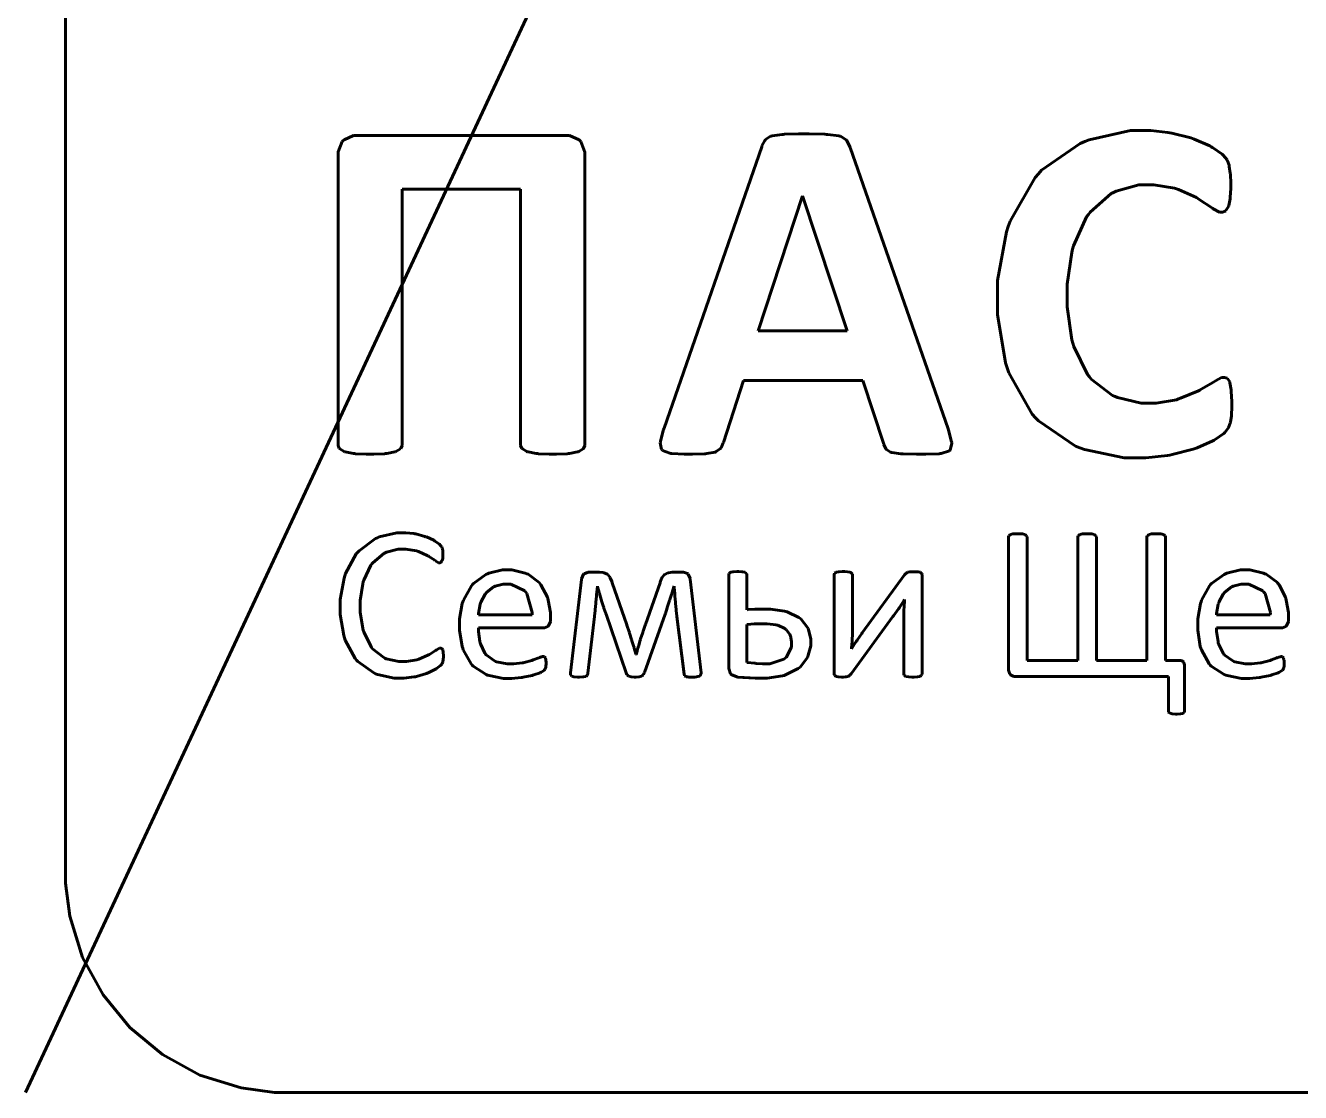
# Model space of a CAD drawing. Header units: millimetres. Extents: x 0 to 242, y 0 to 295.
# Drawn here: x 0 to 127.6, y 0 to 106.8 of the extents above; entities that cross this region are included whole.
import ezdxf

# ---------------------------------------------------------------- set-up
doc = ezdxf.new("R2010")
doc.units = ezdxf.units.MM
doc.linetypes.add('K5LT_BASIC', pattern=[0])
doc.layers.add('MOVE', color=82, linetype='Continuous', true_color=0x32cd32)
doc.layers.add('SLICE', color=1, linetype='Continuous', true_color=0xff0000)

msp = doc.modelspace()

# ---------------------------------------------------------------- linework, layer by layer
at = {"layer": 'MOVE', "color": 5, "linetype": 'K5LT_BASIC', "lineweight": 60, "true_color": 0x0000ff}
msp.add_line((0, 0), (74.36, 159.48), dxfattribs=at)
at = {"layer": 'SLICE', "color": 5, "linetype": 'K5LT_BASIC', "lineweight": 60, "true_color": 0x0000ff}
for p, q in [((3.99, 22.05), (3.99, 273.24)), ((31.89, 95.35), (32.85, 95.77)), ((32.85, 95.77), (33.17, 95.77)), ((33.17, 95.77), (54.14, 95.77)), ((54.14, 95.77), (54.48, 95.77)), ((54.48, 95.77), (55.43, 95.35)), ((74.74, 95.74), (75.74, 95.88)), ((75.74, 95.88), (75.87, 95.88)), ((75.87, 95.88), (75.99, 95.89)), ((75.99, 95.89), (77.4, 95.92)), ((77.4, 95.92), (77.88, 95.92)), ((77.88, 95.92), (78.45, 95.92)), ((78.45, 95.92), (80.04, 95.89)), ((80.04, 95.89), (80.18, 95.88)), ((80.18, 95.88), (80.32, 95.88)), ((80.32, 95.88), (81.44, 95.74)), ((106.5, 95.35), (110.63, 96.27)), ((110.63, 96.27), (112.02, 96.27)), ((112.02, 96.27), (112.65, 96.27)), ((112.65, 96.27), (114.36, 96.08)), ((114.36, 96.08), (114.56, 96.05)), ((114.56, 96.05), (114.76, 96.01)), ((114.76, 96.01), (116.66, 95.53)), ((31.29, 94.12), (31.72, 95.18)), ((31.72, 95.18), (31.81, 95.26)), ((31.81, 95.26), (31.89, 95.35)), ((55.43, 95.35), (55.51, 95.26)), ((55.51, 95.26), (55.59, 95.18)), ((55.59, 95.18), (56, 94.1)), ((63.93, 66.48), (73.71, 94.65)), ((73.71, 94.65), (73.73, 94.72)), ((73.73, 94.72), (74.02, 95.27)), ((74.02, 95.27), (74.05, 95.31)), ((74.05, 95.31), (74.08, 95.36)), ((74.08, 95.36), (74.6, 95.69)), ((74.6, 95.69), (74.67, 95.71)), ((74.67, 95.71), (74.74, 95.74)), ((81.44, 95.74), (81.52, 95.71)), ((81.52, 95.71), (81.6, 95.69)), ((81.6, 95.69), (82.17, 95.35)), ((82.17, 95.35), (82.21, 95.31)), ((82.21, 95.31), (82.24, 95.26)), ((82.24, 95.26), (82.53, 94.65)), ((82.53, 94.65), (82.56, 94.57)), ((82.56, 94.57), (92.37, 66.43)), ((101.73, 92.29), (105.59, 94.98)), ((105.59, 94.98), (106.05, 95.17)), ((106.05, 95.17), (106.5, 95.35)), ((116.66, 95.53), (116.83, 95.46)), ((116.83, 95.46), (117, 95.41)), ((117, 95.41), (118.57, 94.73)), ((118.57, 94.73), (118.71, 94.65)), ((118.71, 94.65), (118.84, 94.57)), ((118.84, 94.57), (119.81, 93.9)), ((31.29, 93.73), (31.29, 94.12)), ((31.29, 64.85), (31.29, 93.73)), ((56, 94.1), (56, 93.73)), ((56, 93.73), (56, 64.85)), ((119.81, 93.9), (119.87, 93.84)), ((119.87, 93.84), (119.92, 93.79)), ((119.92, 93.79), (120.3, 93.33)), ((120.3, 93.33), (120.32, 93.29)), ((120.32, 93.29), (120.34, 93.25)), ((120.34, 93.25), (120.5, 92.79)), ((101.08, 91.58), (101.41, 91.93)), ((101.41, 91.93), (101.73, 92.29)), ((120.5, 92.79), (120.51, 92.73)), ((120.51, 92.73), (120.52, 92.67)), ((120.52, 92.67), (120.62, 92)), ((120.62, 92), (120.63, 91.92)), ((120.63, 91.92), (120.64, 91.84)), ((98.57, 87.19), (101.08, 91.58)), ((111.45, 90.84), (109.18, 90.21)), ((112.29, 90.84), (111.45, 90.84)), ((112.98, 90.84), (112.29, 90.84)), ((115.03, 90.49), (112.98, 90.84)), ((120.64, 91.84), (120.67, 91.04)), ((120.67, 91.04), (120.67, 90.77)), ((120.67, 90.77), (120.67, 90.46)), ((49.57, 90.39), (37.72, 90.39)), ((37.72, 90.39), (37.72, 64.85)), ((49.57, 64.85), (49.57, 90.39)), ((77.78, 89.73), (73.36, 76.23)), ((77.8, 89.73), (77.78, 89.73)), ((82.27, 76.23), (77.8, 89.73)), ((108.68, 89.95), (106.58, 88.11)), ((108.93, 90.08), (108.68, 89.95)), ((109.18, 90.21), (108.93, 90.08)), ((115.24, 90.42), (115.03, 90.49)), ((115.45, 90.35), (115.24, 90.42)), ((117.23, 89.56), (115.45, 90.35)), ((117.38, 89.46), (117.23, 89.56)), ((117.52, 89.38), (117.38, 89.46)), ((118.73, 88.58), (117.52, 89.38)), ((120.61, 89.44), (120.47, 88.75)), ((120.62, 89.52), (120.61, 89.44)), ((120.67, 90.46), (120.62, 89.61)), ((120.62, 89.61), (120.62, 89.52)), ((106.58, 88.11), (106.41, 87.87)), ((118.83, 88.51), (118.73, 88.58)), ((118.92, 88.44), (118.83, 88.51)), ((119.53, 88.08), (118.92, 88.44)), ((119.76, 88.08), (119.53, 88.08)), ((119.85, 88.08), (119.76, 88.08)), ((120.12, 88.21), (119.85, 88.08)), ((120.16, 88.23), (120.12, 88.21)), ((120.18, 88.26), (120.16, 88.23)), ((120.43, 88.65), (120.18, 88.26)), ((120.45, 88.69), (120.43, 88.65)), ((120.47, 88.75), (120.45, 88.69)), ((98.39, 86.66), (98.57, 87.19)), ((106.23, 87.64), (104.92, 84.74)), ((106.41, 87.87), (106.23, 87.64)), ((97.31, 81.27), (98.21, 86.14)), ((98.21, 86.14), (98.39, 86.66)), ((104.83, 84.4), (104.74, 84.06)), ((104.92, 84.74), (104.83, 84.4)), ((104.74, 84.06), (104.29, 80.88)), ((97.31, 79.48), (97.31, 81.27)), ((104.29, 80.88), (104.29, 79.82)), ((97.31, 77.86), (97.31, 79.48)), ((104.29, 79.82), (104.29, 78.61)), ((104.29, 78.61), (104.77, 75.33)), ((98.12, 73.02), (97.31, 77.86)), ((73.36, 76.23), (82.27, 76.23)), ((104.77, 75.33), (104.87, 74.98)), ((104.87, 74.98), (104.96, 74.65)), ((104.96, 74.65), (106.33, 71.84)), ((98.29, 72.52), (98.12, 73.02)), ((98.45, 72.02), (98.29, 72.52)), ((100.8, 67.87), (98.45, 72.02)), ((106.33, 71.84), (106.51, 71.61)), ((106.51, 71.61), (106.69, 71.4)), ((119.14, 71.23), (119.74, 71.56)), ((119.74, 71.56), (119.94, 71.56)), ((119.94, 71.56), (120.03, 71.56)), ((120.03, 71.56), (120.3, 71.47)), ((71.87, 71.26), (69.87, 65.06)), ((83.84, 71.26), (71.87, 71.26)), ((85.92, 64.88), (83.84, 71.26)), ((106.69, 71.4), (108.82, 69.76)), ((115.64, 69.47), (117.42, 70.21)), ((117.42, 70.21), (117.57, 70.29)), ((117.57, 70.29), (117.71, 70.37)), ((117.71, 70.37), (118.95, 71.1)), ((118.95, 71.1), (119.04, 71.16)), ((119.04, 71.16), (119.14, 71.23)), ((120.3, 71.47), (120.32, 71.46)), ((120.32, 71.46), (120.35, 71.44)), ((120.35, 71.44), (120.56, 71.12)), ((120.56, 71.12), (120.57, 71.06)), ((120.57, 71.06), (120.58, 71.02)), ((120.58, 71.02), (120.7, 70.33)), ((120.7, 70.33), (120.72, 70.24)), ((120.72, 70.24), (120.72, 70.16)), ((108.82, 69.76), (109.08, 69.65)), ((109.08, 69.65), (109.33, 69.54)), ((109.33, 69.54), (111.68, 68.99)), ((111.68, 68.99), (112.47, 68.99)), ((112.47, 68.99), (113.21, 68.99)), ((113.21, 68.99), (115.22, 69.33)), ((115.22, 69.33), (115.44, 69.4)), ((115.44, 69.4), (115.64, 69.47)), ((120.72, 70.16), (120.76, 69.16)), ((120.76, 69.16), (120.76, 68.82)), ((101.11, 67.53), (100.8, 67.87)), ((120.73, 67.7), (120.63, 67.09)), ((120.74, 67.85), (120.73, 67.77)), ((120.73, 67.77), (120.73, 67.7)), ((120.76, 68.56), (120.74, 67.85)), ((120.76, 68.82), (120.76, 68.56)), ((63.88, 66.34), (63.93, 66.48)), ((92.37, 66.43), (92.42, 66.28)), ((101.42, 67.2), (101.11, 67.53)), ((105.13, 64.69), (101.42, 67.2)), ((120.4, 66.47), (120.07, 66.05)), ((120.42, 66.5), (120.4, 66.47)), ((120.44, 66.54), (120.42, 66.5)), ((120.61, 66.99), (120.44, 66.54)), ((120.62, 67.04), (120.61, 66.99)), ((120.63, 67.09), (120.62, 67.04)), ((63.55, 65.02), (63.56, 65.1)), ((63.56, 65.1), (63.58, 65.19)), ((63.58, 65.19), (63.88, 66.34)), ((92.42, 66.28), (92.72, 65.12)), ((92.72, 65.12), (92.74, 65.03)), ((118.86, 65.22), (117.29, 64.52)), ((118.99, 65.29), (118.86, 65.22)), ((119.11, 65.36), (118.99, 65.29)), ((119.98, 65.96), (119.11, 65.36)), ((120.03, 66.01), (119.98, 65.96)), ((120.07, 66.05), (120.03, 66.01)), ((31.29, 64.76), (31.29, 64.85)), ((31.41, 64.46), (31.29, 64.76)), ((31.44, 64.43), (31.41, 64.46)), ((31.46, 64.4), (31.44, 64.43)), ((31.89, 64.14), (31.46, 64.4)), ((31.95, 64.12), (31.89, 64.14)), ((32.01, 64.1), (31.95, 64.12)), ((32.83, 63.94), (32.01, 64.1)), ((32.94, 63.93), (32.83, 63.94)), ((33.04, 63.92), (32.94, 63.93)), ((34.1, 63.87), (33.04, 63.92)), ((34.5, 63.87), (34.1, 63.87)), ((34.86, 63.87), (34.5, 63.87)), ((35.95, 63.92), (34.86, 63.87)), ((36.05, 63.93), (35.95, 63.92)), ((36.16, 63.94), (36.05, 63.93)), ((36.97, 64.1), (36.16, 63.94)), ((37.03, 64.12), (36.97, 64.1)), ((37.09, 64.14), (37.03, 64.12)), ((37.53, 64.4), (37.09, 64.14)), ((37.56, 64.43), (37.53, 64.4)), ((37.59, 64.46), (37.56, 64.43)), ((37.72, 64.75), (37.59, 64.46)), ((37.72, 64.85), (37.72, 64.75)), ((49.57, 64.76), (49.57, 64.85)), ((49.7, 64.46), (49.57, 64.76)), ((49.73, 64.43), (49.7, 64.46)), ((49.76, 64.4), (49.73, 64.43)), ((50.2, 64.14), (49.76, 64.4)), ((50.26, 64.12), (50.2, 64.14)), ((50.32, 64.1), (50.26, 64.12)), ((51.14, 63.94), (50.32, 64.1)), ((51.25, 63.93), (51.14, 63.94)), ((51.35, 63.92), (51.25, 63.93)), ((52.42, 63.87), (51.35, 63.92)), ((52.81, 63.87), (52.42, 63.87)), ((53.16, 63.87), (52.81, 63.87)), ((54.24, 63.92), (53.16, 63.87)), ((54.35, 63.93), (54.24, 63.92)), ((54.46, 63.94), (54.35, 63.93)), ((55.27, 64.1), (54.46, 63.94)), ((55.34, 64.12), (55.27, 64.1)), ((55.4, 64.14), (55.34, 64.12)), ((55.82, 64.4), (55.4, 64.14)), ((55.85, 64.43), (55.82, 64.4)), ((55.87, 64.46), (55.85, 64.43)), ((56, 64.75), (55.87, 64.46)), ((56, 64.85), (56, 64.75)), ((63.69, 64.35), (63.55, 65.02)), ((63.74, 64.3), (63.69, 64.35)), ((63.78, 64.26), (63.74, 64.3)), ((64.51, 63.97), (63.78, 64.26)), ((64.62, 63.95), (64.51, 63.97)), ((64.72, 63.94), (64.62, 63.95)), ((65.94, 63.87), (64.72, 63.94)), ((66.39, 63.87), (65.94, 63.87)), ((66.78, 63.87), (66.39, 63.87)), ((67.98, 63.92), (66.78, 63.87)), ((68.09, 63.92), (67.98, 63.92)), ((68.2, 63.93), (68.09, 63.92)), ((69.04, 64.08), (68.2, 63.93)), ((69.1, 64.11), (69.04, 64.08)), ((69.15, 64.13), (69.1, 64.11)), ((69.58, 64.44), (69.15, 64.13)), ((69.61, 64.48), (69.58, 64.44)), ((69.64, 64.51), (69.61, 64.48)), ((69.85, 65), (69.64, 64.51)), ((69.87, 65.06), (69.85, 65)), ((85.93, 64.83), (85.92, 64.88)), ((86.14, 64.4), (85.93, 64.83)), ((86.17, 64.37), (86.14, 64.4)), ((86.19, 64.33), (86.17, 64.37)), ((86.61, 64.08), (86.19, 64.33)), ((86.68, 64.06), (86.61, 64.08)), ((86.74, 64.04), (86.68, 64.06)), ((87.63, 63.92), (86.74, 64.04)), ((87.75, 63.91), (87.63, 63.92)), ((87.86, 63.9), (87.75, 63.91)), ((89.21, 63.87), (87.86, 63.9)), ((89.7, 63.87), (89.21, 63.87)), ((90.14, 63.87), (89.7, 63.87)), ((91.47, 63.92), (90.14, 63.87)), ((91.58, 63.93), (91.47, 63.92)), ((91.69, 63.94), (91.58, 63.93)), ((92.5, 64.21), (91.69, 63.94)), ((92.55, 64.25), (92.5, 64.21)), ((92.59, 64.3), (92.55, 64.25)), ((92.75, 64.95), (92.59, 64.3)), ((92.74, 65.03), (92.75, 64.95)), ((105.57, 64.52), (105.13, 64.69)), ((106.01, 64.36), (105.57, 64.52)), ((109.98, 63.52), (106.01, 64.36)), ((114.79, 63.83), (114.56, 63.79)), ((116.91, 64.39), (114.79, 63.83)), ((117.1, 64.45), (116.91, 64.39)), ((117.29, 64.52), (117.1, 64.45)), ((111.45, 63.52), (109.98, 63.52)), ((112.16, 63.52), (111.45, 63.52)), ((114.32, 63.75), (112.16, 63.52)), ((114.56, 63.79), (114.32, 63.75)), ((33.39, 54.22), (35.04, 55.44)), ((35.04, 55.44), (35.23, 55.52)), ((35.23, 55.52), (35.42, 55.6)), ((35.42, 55.6), (37.19, 56.02)), ((37.19, 56.02), (37.78, 56.02)), ((37.78, 56.02), (38.08, 56.02)), ((38.08, 56.02), (38.88, 55.93)), ((38.88, 55.93), (38.98, 55.91)), ((38.98, 55.91), (39.07, 55.89)), ((39.07, 55.89), (39.97, 55.65)), ((39.97, 55.65), (40.06, 55.62)), ((40.06, 55.62), (40.14, 55.59)), ((40.14, 55.59), (40.87, 55.26)), ((40.87, 55.26), (40.94, 55.22)), ((40.94, 55.22), (40.99, 55.18)), ((40.99, 55.18), (41.44, 54.87)), ((98.4, 55.62), (98.44, 55.71)), ((98.4, 55.58), (98.4, 55.62)), ((98.4, 42.4), (98.4, 55.58)), ((98.44, 55.71), (98.45, 55.72)), ((98.45, 55.73), (98.59, 55.82)), ((98.45, 55.72), (98.45, 55.73)), ((98.59, 55.82), (98.61, 55.83)), ((98.61, 55.83), (98.62, 55.84)), ((98.62, 55.84), (98.86, 55.89)), ((98.86, 55.89), (98.89, 55.89)), ((98.89, 55.89), (98.92, 55.89)), ((98.92, 55.89), (99.23, 55.91)), ((99.23, 55.91), (99.33, 55.91)), ((99.33, 55.91), (99.44, 55.91)), ((99.44, 55.91), (99.75, 55.89)), ((99.75, 55.89), (99.78, 55.89)), ((99.78, 55.89), (99.81, 55.89)), ((99.81, 55.89), (100.05, 55.84)), ((100.05, 55.84), (100.07, 55.83)), ((100.07, 55.83), (100.09, 55.82)), ((100.09, 55.82), (100.21, 55.73)), ((100.21, 55.73), (100.22, 55.72)), ((100.22, 55.72), (100.23, 55.71)), ((100.23, 55.71), (100.27, 55.62)), ((100.27, 55.62), (100.27, 55.58)), ((100.27, 55.58), (100.27, 43.23)), ((105.35, 55.62), (105.39, 55.71)), ((105.35, 55.58), (105.35, 55.62)), ((105.35, 43.23), (105.35, 55.58)), ((105.39, 55.71), (105.4, 55.72)), ((105.4, 55.73), (105.53, 55.82)), ((105.4, 55.72), (105.4, 55.73)), ((105.53, 55.82), (105.56, 55.83)), ((105.56, 55.83), (105.57, 55.84)), ((105.57, 55.84), (105.81, 55.89)), ((105.81, 55.89), (105.84, 55.89)), ((105.84, 55.89), (105.87, 55.89)), ((105.87, 55.89), (106.17, 55.91)), ((106.17, 55.91), (106.28, 55.91)), ((106.28, 55.91), (106.39, 55.91)), ((106.39, 55.91), (106.69, 55.89)), ((106.69, 55.89), (106.72, 55.89)), ((106.72, 55.89), (106.75, 55.89)), ((106.75, 55.89), (106.99, 55.84)), ((106.99, 55.84), (107.01, 55.83)), ((107.01, 55.83), (107.03, 55.82)), ((107.03, 55.82), (107.16, 55.73)), ((107.16, 55.73), (107.17, 55.72)), ((107.17, 55.72), (107.17, 55.71)), ((107.17, 55.71), (107.22, 55.62)), ((107.22, 55.62), (107.22, 55.58)), ((107.22, 55.58), (107.22, 43.23)), ((112.28, 55.62), (112.31, 55.71)), ((112.28, 55.58), (112.28, 55.62)), ((112.28, 43.23), (112.28, 55.58)), ((112.31, 55.71), (112.32, 55.72)), ((112.32, 55.72), (112.33, 55.73)), ((112.33, 55.73), (112.46, 55.82)), ((112.46, 55.82), (112.48, 55.83)), ((112.48, 55.83), (112.5, 55.84)), ((112.5, 55.84), (112.73, 55.89)), ((112.73, 55.89), (112.77, 55.89)), ((112.77, 55.89), (112.79, 55.89)), ((112.79, 55.89), (113.1, 55.91)), ((113.1, 55.91), (113.21, 55.91)), ((113.21, 55.91), (113.32, 55.91)), ((113.32, 55.91), (113.62, 55.89)), ((113.62, 55.89), (113.66, 55.89)), ((113.66, 55.89), (113.68, 55.89)), ((113.68, 55.89), (113.92, 55.84)), ((113.92, 55.84), (113.94, 55.83)), ((113.94, 55.83), (113.96, 55.82)), ((113.96, 55.82), (114.09, 55.73)), ((114.09, 55.73), (114.1, 55.72)), ((114.1, 55.72), (114.1, 55.71)), ((114.1, 55.71), (114.14, 55.62)), ((114.14, 55.62), (114.14, 55.58)), ((114.14, 55.58), (114.14, 43.23)), ((32.05, 51.94), (33.11, 53.9)), ((33.11, 53.9), (33.25, 54.05)), ((33.25, 54.05), (33.39, 54.22)), ((35.88, 53.94), (34.77, 53.01)), ((36.01, 54), (35.88, 53.94)), ((36.14, 54.07), (36.01, 54)), ((37.31, 54.38), (36.14, 54.07)), ((37.75, 54.38), (37.31, 54.38)), ((38.09, 54.38), (37.75, 54.38)), ((39.13, 54.2), (38.09, 54.38)), ((39.24, 54.17), (39.13, 54.2)), ((39.35, 54.13), (39.24, 54.17)), ((40.23, 53.74), (39.35, 54.13)), ((40.31, 53.69), (40.23, 53.74)), ((40.38, 53.65), (40.31, 53.69)), ((40.97, 53.26), (40.38, 53.65)), ((41.44, 54.87), (41.47, 54.85)), ((41.47, 54.85), (41.49, 54.82)), ((41.49, 54.82), (41.65, 54.63)), ((41.65, 54.63), (41.66, 54.62)), ((41.66, 54.62), (41.67, 54.61)), ((41.67, 54.61), (41.73, 54.46)), ((41.73, 54.46), (41.73, 54.44)), ((41.73, 54.44), (41.74, 54.42)), ((41.74, 54.42), (41.77, 54.22)), ((41.77, 54.22), (41.78, 54.19)), ((41.79, 53.75), (41.77, 53.5)), ((41.78, 54.19), (41.78, 54.17)), ((41.78, 54.17), (41.79, 53.93)), ((41.79, 53.93), (41.79, 53.85)), ((41.79, 53.85), (41.79, 53.75)), ((34.59, 52.77), (33.87, 51.26)), ((34.68, 52.89), (34.59, 52.77)), ((34.77, 53.01), (34.68, 52.89)), ((41.02, 53.22), (40.97, 53.26)), ((41.06, 53.19), (41.02, 53.22)), ((41.34, 53.01), (41.06, 53.19)), ((41.45, 53.01), (41.34, 53.01)), ((41.48, 53.01), (41.45, 53.01)), ((41.59, 53.05), (41.48, 53.01)), ((41.6, 53.06), (41.59, 53.05)), ((41.61, 53.07), (41.6, 53.06)), ((41.69, 53.2), (41.61, 53.07)), ((41.71, 53.21), (41.69, 53.2)), ((41.77, 53.45), (41.71, 53.23)), ((41.71, 53.23), (41.71, 53.21)), ((41.77, 53.5), (41.77, 53.47)), ((41.77, 53.47), (41.77, 53.45)), ((31.52, 49.34), (31.9, 51.48)), ((31.9, 51.48), (31.97, 51.7)), ((31.97, 51.7), (32.05, 51.94)), ((33.82, 51.09), (33.77, 50.91)), ((33.87, 51.26), (33.82, 51.09)), ((44.84, 50.94), (46.09, 51.85)), ((46.09, 51.85), (46.24, 51.91)), ((46.24, 51.91), (46.38, 51.98)), ((46.38, 51.98), (47.75, 52.29)), ((47.75, 52.29), (48.21, 52.29)), ((48.21, 52.29), (48.7, 52.29)), ((48.7, 52.29), (50.04, 51.98)), ((50.04, 51.98), (50.18, 51.92)), ((50.18, 51.92), (50.32, 51.86)), ((50.32, 51.86), (51.43, 51.02)), ((54.57, 42), (55.65, 51.35)), ((55.65, 51.35), (55.66, 51.41)), ((55.66, 51.41), (55.87, 51.86)), ((55.87, 51.86), (55.9, 51.89)), ((55.9, 51.89), (55.93, 51.92)), ((55.93, 51.92), (56.34, 52.07)), ((56.34, 52.07), (56.48, 52.07)), ((56.48, 52.07), (57.34, 52.07)), ((57.34, 52.07), (57.48, 52.07)), ((57.48, 52.07), (57.85, 52.03)), ((57.85, 52.03), (57.88, 52.02)), ((57.88, 52.02), (57.92, 52.01)), ((57.92, 52.01), (58.24, 51.87)), ((58.24, 51.87), (58.27, 51.84)), ((58.27, 51.84), (58.29, 51.83)), ((58.29, 51.83), (58.51, 51.56)), ((58.51, 51.56), (58.54, 51.52)), ((58.54, 51.52), (58.55, 51.49)), ((58.55, 51.49), (58.73, 51.07)), ((58.73, 51.07), (58.75, 51.01)), ((63.53, 51.01), (63.54, 51.06)), ((63.54, 51.06), (63.69, 51.45)), ((63.69, 51.45), (63.72, 51.49)), ((63.72, 51.49), (63.73, 51.52)), ((63.73, 51.52), (63.95, 51.8)), ((63.95, 51.8), (63.98, 51.82)), ((63.98, 51.82), (64, 51.84)), ((64, 51.84), (64.31, 52)), ((64.31, 52), (64.35, 52.01)), ((64.35, 52.01), (64.38, 52.02)), ((64.38, 52.02), (64.74, 52.07)), ((64.74, 52.07), (64.87, 52.07)), ((64.87, 52.07), (65.72, 52.07)), ((65.72, 52.07), (65.87, 52.07)), ((65.87, 52.07), (66.29, 51.93)), ((66.29, 51.93), (66.33, 51.9)), ((66.33, 51.9), (66.36, 51.87)), ((66.36, 51.87), (66.55, 51.44)), ((66.55, 51.44), (66.56, 51.38)), ((66.56, 51.38), (67.66, 42)), ((70.4, 51.83), (70.43, 51.93)), ((70.4, 51.79), (70.4, 51.83)), ((70.4, 42.61), (70.4, 51.79)), ((70.43, 51.93), (70.44, 51.94)), ((70.44, 51.95), (70.56, 52.05)), ((70.44, 51.94), (70.44, 51.95)), ((70.56, 52.05), (70.58, 52.05)), ((70.58, 52.05), (70.6, 52.06)), ((70.6, 52.06), (70.83, 52.12)), ((70.83, 52.12), (70.87, 52.12)), ((70.87, 52.12), (70.89, 52.12)), ((70.89, 52.12), (71.2, 52.13)), ((71.2, 52.13), (71.31, 52.13)), ((71.31, 52.13), (71.41, 52.13)), ((71.41, 52.13), (71.71, 52.12)), ((71.71, 52.12), (71.75, 52.12)), ((71.75, 52.12), (71.77, 52.12)), ((71.77, 52.12), (72.01, 52.06)), ((72.01, 52.06), (72.03, 52.05)), ((72.03, 52.05), (72.04, 52.05)), ((72.04, 52.05), (72.17, 51.95)), ((72.17, 51.95), (72.18, 51.94)), ((72.18, 51.94), (72.19, 51.93)), ((72.19, 51.93), (72.22, 51.83)), ((72.22, 51.83), (72.22, 51.79)), ((72.22, 51.79), (72.22, 48.31)), ((80.96, 51.84), (80.99, 51.94)), ((80.96, 51.8), (80.96, 51.84)), ((80.96, 41.89), (80.96, 51.8)), ((80.99, 51.94), (81, 51.95)), ((81, 51.95), (81.01, 51.96)), ((81.01, 51.96), (81.13, 52.05)), ((81.13, 52.05), (81.15, 52.06)), ((81.15, 52.06), (81.16, 52.07)), ((81.16, 52.07), (81.4, 52.12)), ((81.4, 52.12), (81.43, 52.12)), ((81.43, 52.12), (81.46, 52.12)), ((81.46, 52.12), (81.76, 52.13)), ((81.76, 52.13), (81.86, 52.13)), ((81.86, 52.13), (82.04, 52.13)), ((82.04, 52.13), (82.55, 52.07)), ((82.55, 52.07), (82.59, 52.05)), ((82.59, 52.05), (82.62, 52.04)), ((82.62, 52.04), (82.79, 51.86)), ((82.79, 51.86), (82.79, 51.8)), ((82.79, 51.8), (82.79, 46.08)), ((83.77, 45.99), (88.01, 51.8)), ((88.01, 51.8), (88.02, 51.82)), ((88.02, 51.82), (88.13, 51.94)), ((88.13, 51.94), (88.15, 51.95)), ((88.15, 51.95), (88.16, 51.96)), ((88.16, 51.96), (88.3, 52.05)), ((88.3, 52.05), (88.33, 52.05)), ((88.33, 52.05), (88.34, 52.06)), ((88.34, 52.06), (88.54, 52.11)), ((88.54, 52.11), (88.57, 52.11)), ((88.57, 52.11), (88.59, 52.11)), ((88.59, 52.11), (88.85, 52.12)), ((88.85, 52.12), (88.94, 52.12)), ((88.94, 52.12), (89.04, 52.12)), ((89.04, 52.12), (89.31, 52.11)), ((89.31, 52.11), (89.33, 52.11)), ((89.33, 52.11), (89.36, 52.11)), ((89.36, 52.11), (89.57, 52.06)), ((89.57, 52.06), (89.59, 52.05)), ((89.59, 52.05), (89.6, 52.04)), ((89.6, 52.04), (89.71, 51.95)), ((89.71, 51.95), (89.72, 51.93)), ((89.72, 51.93), (89.73, 51.92)), ((89.73, 51.92), (89.76, 51.82)), ((89.76, 51.82), (89.76, 51.78)), ((89.76, 51.78), (89.76, 41.89)), ((118.74, 50.94), (119.99, 51.85)), ((119.99, 51.85), (120.13, 51.91)), ((120.13, 51.91), (120.28, 51.98)), ((120.28, 51.98), (121.64, 52.29)), ((121.64, 52.29), (122.1, 52.29)), ((122.1, 52.29), (122.59, 52.29)), ((122.59, 52.29), (123.94, 51.98)), ((123.94, 51.98), (124.08, 51.92)), ((124.08, 51.92), (124.21, 51.86)), ((124.21, 51.86), (125.33, 51.02)), ((33.77, 50.91), (33.52, 49.22)), ((43.84, 49.27), (44.64, 50.71)), ((44.64, 50.71), (44.74, 50.82)), ((44.74, 50.82), (44.84, 50.94)), ((46.03, 49.88), (45.58, 49.07)), ((46.09, 49.95), (46.03, 49.88)), ((46.14, 50.02), (46.09, 49.95)), ((46.85, 50.59), (46.14, 50.02)), ((46.94, 50.62), (46.85, 50.59)), ((47.02, 50.67), (46.94, 50.62)), ((47.82, 50.87), (47.02, 50.67)), ((48.12, 50.87), (47.82, 50.87)), ((48.58, 50.87), (48.12, 50.87)), ((49.98, 50.2), (48.58, 50.87)), ((50.09, 50.06), (49.98, 50.2)), ((50.2, 49.92), (50.09, 50.06)), ((50.73, 48.05), (50.2, 49.92)), ((51.43, 51.02), (51.53, 50.91)), ((51.53, 50.91), (51.61, 50.81)), ((51.61, 50.81), (52.26, 49.57)), ((57.18, 49.79), (57.17, 49.73)), ((57.23, 50.36), (57.18, 49.79)), ((57.24, 50.41), (57.23, 50.36)), ((57.25, 50.66), (57.24, 50.41)), ((57.26, 50.61), (57.25, 50.66)), ((57.42, 50.04), (57.26, 50.61)), ((57.44, 49.98), (57.42, 50.04)), ((57.46, 49.92), (57.44, 49.98)), ((57.64, 49.32), (57.46, 49.92)), ((58.75, 51.01), (60.21, 46.81)), ((62.06, 46.83), (63.53, 51.01)), ((64.71, 49.94), (64.51, 49.34)), ((64.73, 49.99), (64.71, 49.94)), ((64.75, 50.05), (64.73, 49.99)), ((64.92, 50.61), (64.75, 50.05)), ((64.94, 50.66), (64.92, 50.61)), ((64.95, 50.41), (64.94, 50.66)), ((64.96, 50.36), (64.95, 50.41)), ((65.01, 49.79), (64.96, 50.36)), ((65.01, 49.73), (65.01, 49.79)), ((117.74, 49.27), (118.53, 50.71)), ((118.53, 50.71), (118.64, 50.82)), ((118.64, 50.82), (118.74, 50.94)), ((119.92, 49.88), (119.48, 49.07)), ((119.98, 49.95), (119.92, 49.88)), ((120.04, 50.02), (119.98, 49.95)), ((120.74, 50.59), (120.04, 50.02)), ((120.83, 50.62), (120.74, 50.59)), ((120.91, 50.67), (120.83, 50.62)), ((121.71, 50.87), (120.91, 50.67)), ((122.01, 50.87), (121.71, 50.87)), ((122.47, 50.87), (122.01, 50.87)), ((123.87, 50.2), (122.47, 50.87)), ((123.99, 50.06), (123.87, 50.2)), ((124.1, 49.92), (123.99, 50.06)), ((124.63, 48.05), (124.1, 49.92)), ((125.33, 51.02), (125.42, 50.91)), ((125.42, 50.91), (125.51, 50.81)), ((125.51, 50.81), (126.15, 49.57)), ((31.52, 48.55), (31.52, 49.34)), ((31.52, 47.85), (31.52, 48.55)), ((33.52, 49.22), (33.52, 48.66)), ((33.52, 48.66), (33.52, 48.06)), ((43.46, 47.39), (43.73, 48.93)), ((43.73, 48.93), (43.79, 49.1)), ((43.79, 49.1), (43.84, 49.27)), ((45.53, 48.88), (45.35, 47.92)), ((45.56, 48.97), (45.53, 48.88)), ((45.58, 49.07), (45.56, 48.97)), ((52.26, 49.57), (52.3, 49.43)), ((52.3, 49.43), (52.34, 49.28)), ((52.34, 49.28), (52.55, 48.03)), ((57.1, 48.94), (57.03, 48.35)), ((57.11, 49.07), (57.1, 49)), ((57.1, 49), (57.1, 48.94)), ((57.17, 49.67), (57.11, 49.07)), ((57.17, 49.73), (57.17, 49.67)), ((57.66, 49.25), (57.64, 49.32)), ((57.68, 49.19), (57.66, 49.25)), ((57.87, 48.59), (57.68, 49.19)), ((57.89, 48.53), (57.87, 48.59)), ((57.91, 48.48), (57.89, 48.53)), ((64.25, 48.55), (64.23, 48.49)), ((64.27, 48.62), (64.25, 48.55)), ((64.48, 49.22), (64.27, 48.62)), ((64.5, 49.28), (64.48, 49.22)), ((64.51, 49.34), (64.5, 49.28)), ((65.01, 49.67), (65.01, 49.73)), ((65.07, 49.07), (65.01, 49.67)), ((65.08, 49), (65.07, 49.07)), ((65.08, 48.94), (65.08, 49)), ((65.13, 48.35), (65.08, 48.94)), ((87.51, 48.54), (87.46, 48.46)), ((87.97, 49.26), (87.51, 48.54)), ((87.96, 48.54), (88.01, 49.26)), ((87.96, 48.46), (87.96, 48.54)), ((88.01, 49.33), (87.97, 49.26)), ((88.01, 49.26), (88.01, 49.33)), ((117.36, 47.39), (117.63, 48.93)), ((117.63, 48.93), (117.69, 49.1)), ((117.69, 49.1), (117.74, 49.27)), ((119.42, 48.88), (119.24, 47.92)), ((119.46, 48.97), (119.42, 48.88)), ((119.48, 49.07), (119.46, 48.97)), ((126.15, 49.57), (126.19, 49.43)), ((126.19, 49.43), (126.23, 49.28)), ((126.23, 49.28), (126.44, 48.03)), ((31.87, 45.72), (31.52, 47.85)), ((33.52, 48.06), (33.76, 46.44)), ((43.46, 46.81), (43.46, 47.39)), ((45.35, 47.92), (45.35, 47.81)), ((45.35, 47.81), (50.72, 47.81)), ((50.72, 47.81), (50.73, 48.05)), ((52.55, 48.03), (52.55, 47.61)), ((52.55, 47.61), (52.55, 47.28)), ((52.55, 47.28), (52.55, 47.12)), ((56.97, 47.63), (56.31, 41.97)), ((57.02, 48.23), (56.97, 47.68)), ((56.97, 47.68), (56.97, 47.63)), ((57.03, 48.29), (57.02, 48.23)), ((57.03, 48.35), (57.03, 48.29)), ((58.1, 47.93), (57.91, 48.48)), ((58.12, 47.87), (58.1, 47.93)), ((60.12, 42.01), (58.12, 47.87)), ((64.04, 47.87), (61.96, 42.02)), ((64.06, 47.93), (64.04, 47.87)), ((64.23, 48.49), (64.06, 47.93)), ((65.14, 48.29), (65.13, 48.35)), ((65.14, 48.23), (65.14, 48.29)), ((65.2, 47.68), (65.14, 48.23)), ((65.21, 47.63), (65.2, 47.68)), ((65.93, 41.87), (65.21, 47.63)), ((72.22, 48.31), (72.29, 48.32)), ((72.29, 48.32), (73.02, 48.36)), ((73.02, 48.36), (73.1, 48.36)), ((73.1, 48.36), (73.18, 48.37)), ((73.18, 48.37), (73.85, 48.38)), ((73.85, 48.38), (74.07, 48.38)), ((74.07, 48.38), (74.58, 48.38)), ((74.58, 48.38), (75.98, 48.18)), ((75.98, 48.18), (76.12, 48.14)), ((76.12, 48.14), (76.27, 48.1)), ((76.27, 48.1), (77.44, 47.54)), ((77.44, 47.54), (77.53, 47.47)), ((77.53, 47.47), (77.63, 47.4)), ((77.63, 47.4), (78.3, 46.52)), ((86.85, 47.63), (82.67, 41.89)), ((86.9, 47.7), (86.85, 47.63)), ((87.4, 48.4), (86.9, 47.7)), ((87.46, 48.46), (87.4, 48.4)), ((87.94, 47.8), (87.95, 48.39)), ((87.94, 47.58), (87.94, 47.8)), ((87.94, 41.89), (87.94, 47.58)), ((87.95, 48.39), (87.96, 48.46)), ((117.36, 46.81), (117.36, 47.39)), ((119.24, 47.92), (119.24, 47.81)), ((119.24, 47.81), (124.62, 47.81)), ((124.62, 47.81), (124.63, 48.05)), ((126.44, 48.03), (126.44, 47.61)), ((126.44, 47.61), (126.44, 47.28)), ((126.44, 47.28), (126.44, 47.12)), ((33.76, 46.44), (33.81, 46.27)), ((33.81, 46.27), (33.86, 46.09)), ((33.86, 46.09), (34.56, 44.65)), ((43.46, 46.27), (43.46, 46.81)), ((43.72, 44.63), (43.46, 46.27)), ((51.84, 46.49), (45.35, 46.49)), ((45.35, 46.49), (45.35, 46.12)), ((45.35, 46.12), (45.49, 45.12)), ((51.95, 46.49), (51.84, 46.49)), ((52.3, 46.64), (51.95, 46.49)), ((52.33, 46.67), (52.3, 46.64)), ((52.37, 46.7), (52.33, 46.67)), ((52.55, 47.12), (52.37, 46.7)), ((60.21, 46.81), (60.22, 46.75)), ((60.22, 46.75), (60.44, 46.1)), ((60.44, 46.1), (60.46, 46.03)), ((60.46, 46.03), (60.48, 45.97)), ((60.48, 45.97), (60.68, 45.33)), ((61.58, 45.39), (61.8, 46.03)), ((61.8, 46.03), (61.82, 46.09)), ((61.82, 46.09), (61.83, 46.16)), ((61.83, 46.16), (62.04, 46.78)), ((62.04, 46.78), (62.06, 46.83)), ((72.28, 46.84), (72.22, 46.84)), ((72.22, 46.84), (72.22, 43.02)), ((72.96, 46.89), (72.28, 46.84)), ((73.03, 46.89), (72.96, 46.89)), ((73.1, 46.9), (73.03, 46.89)), ((73.71, 46.91), (73.1, 46.9)), ((73.94, 46.91), (73.71, 46.91)), ((74.24, 46.91), (73.94, 46.91)), ((75.14, 46.8), (74.24, 46.91)), ((75.23, 46.78), (75.14, 46.8)), ((75.32, 46.76), (75.23, 46.78)), ((76.03, 46.42), (75.32, 46.76)), ((76.09, 46.38), (76.03, 46.42)), ((76.14, 46.34), (76.09, 46.38)), ((76.53, 45.82), (76.14, 46.34)), ((78.3, 46.52), (78.35, 46.42)), ((78.35, 46.42), (78.39, 46.32)), ((78.39, 46.32), (78.61, 45.37)), ((82.79, 46.08), (82.79, 45.87)), ((83.72, 45.93), (83.77, 45.99)), ((117.36, 46.27), (117.36, 46.81)), ((117.62, 44.63), (117.36, 46.27)), ((125.74, 46.49), (119.24, 46.49)), ((119.24, 46.49), (119.24, 46.12)), ((119.24, 46.12), (119.39, 45.12)), ((125.85, 46.49), (125.74, 46.49)), ((126.19, 46.64), (125.85, 46.49)), ((126.23, 46.67), (126.19, 46.64)), ((126.26, 46.7), (126.23, 46.67)), ((126.44, 47.12), (126.26, 46.7)), ((31.94, 45.5), (31.87, 45.72)), ((32.01, 45.28), (31.94, 45.5)), ((33.01, 43.43), (32.01, 45.28)), ((45.49, 45.12), (45.51, 45)), ((45.51, 45), (45.54, 44.9)), ((45.54, 44.9), (46, 43.95)), ((60.68, 45.33), (60.71, 45.27)), ((60.71, 45.27), (60.72, 45.21)), ((60.72, 45.21), (60.91, 44.59)), ((61.36, 44.62), (61.55, 45.26)), ((61.55, 45.26), (61.57, 45.32)), ((61.57, 45.32), (61.58, 45.39)), ((76.56, 45.75), (76.53, 45.82)), ((76.58, 45.69), (76.56, 45.75)), ((76.7, 45.13), (76.58, 45.69)), ((76.7, 44.93), (76.7, 45.13)), ((76.7, 44.58), (76.7, 44.93)), ((78.61, 44.7), (78.37, 43.75)), ((78.61, 45.37), (78.61, 45.05)), ((78.61, 45.05), (78.61, 44.7)), ((82.76, 45.16), (82.71, 44.46)), ((82.74, 44.46), (83.18, 45.14)), ((82.79, 45.87), (82.76, 45.3)), ((82.76, 45.3), (82.76, 45.23)), ((82.76, 45.23), (82.76, 45.16)), ((83.18, 45.14), (83.22, 45.2)), ((83.22, 45.2), (83.26, 45.27)), ((83.26, 45.27), (83.72, 45.93)), ((119.39, 45.12), (119.41, 45)), ((119.41, 45), (119.44, 44.9)), ((119.44, 44.9), (119.9, 43.95)), ((33.15, 43.28), (33.01, 43.43)), ((34.56, 44.65), (34.65, 44.53)), ((34.65, 44.53), (34.73, 44.41)), ((34.73, 44.41), (35.86, 43.53)), ((35.86, 43.53), (35.99, 43.47)), ((35.99, 43.47), (36.12, 43.41)), ((36.12, 43.41), (37.38, 43.12)), ((39.38, 43.37), (40.28, 43.75)), ((40.28, 43.75), (40.36, 43.79)), ((40.36, 43.79), (40.44, 43.83)), ((40.44, 43.83), (41.05, 44.22)), ((41.05, 44.22), (41.1, 44.25)), ((41.1, 44.25), (41.15, 44.29)), ((41.15, 44.29), (41.45, 44.47)), ((41.45, 44.47), (41.55, 44.47)), ((41.55, 44.47), (41.58, 44.47)), ((41.58, 44.47), (41.67, 44.44)), ((41.67, 44.44), (41.68, 44.43)), ((41.68, 44.43), (41.69, 44.42)), ((41.69, 44.42), (41.77, 44.33)), ((41.77, 44.33), (41.77, 44.31)), ((41.77, 44.31), (41.78, 44.29)), ((41.78, 44.29), (41.82, 44.08)), ((41.82, 44.08), (41.83, 44.05)), ((41.83, 44.05), (41.83, 44.02)), ((41.83, 44.02), (41.84, 43.73)), ((41.84, 43.55), (41.83, 43.35)), ((41.84, 43.73), (41.84, 43.63)), ((41.84, 43.63), (41.84, 43.55)), ((43.78, 44.46), (43.72, 44.63)), ((43.83, 44.29), (43.78, 44.46)), ((44.61, 42.89), (43.83, 44.29)), ((46, 43.95), (46.07, 43.87)), ((46.07, 43.87), (46.13, 43.79)), ((46.13, 43.79), (46.96, 43.19)), ((50.84, 43.29), (51.39, 43.5)), ((51.39, 43.5), (51.43, 43.52)), ((51.43, 43.52), (51.48, 43.54)), ((51.48, 43.54), (51.74, 43.63)), ((51.74, 43.63), (51.82, 43.63)), ((51.82, 43.63), (51.86, 43.63)), ((51.86, 43.63), (51.95, 43.6)), ((51.95, 43.6), (51.96, 43.59)), ((51.96, 43.59), (51.97, 43.59)), ((51.97, 43.59), (52.05, 43.5)), ((52.05, 43.5), (52.05, 43.48)), ((52.05, 43.48), (52.06, 43.47)), ((52.06, 43.47), (52.1, 43.29)), ((60.91, 44.59), (60.93, 44.53)), ((60.93, 44.53), (60.94, 44.47)), ((60.94, 44.47), (61.1, 43.89)), ((61.1, 43.89), (61.12, 43.84)), ((61.12, 43.84), (61.14, 43.84)), ((61.14, 43.84), (61.16, 43.9)), ((61.16, 43.9), (61.32, 44.49)), ((61.32, 44.49), (61.35, 44.55)), ((61.35, 44.55), (61.36, 44.62)), ((75.92, 43.36), (76.04, 43.45)), ((76.04, 43.45), (76.15, 43.54)), ((76.15, 43.54), (76.7, 44.58)), ((78.28, 43.53), (77.55, 42.57)), ((78.33, 43.64), (78.28, 43.53)), ((78.37, 43.75), (78.33, 43.64)), ((82.71, 44.46), (82.71, 44.39)), ((82.71, 44.39), (82.74, 44.46)), ((117.68, 44.46), (117.62, 44.63)), ((117.73, 44.29), (117.68, 44.46)), ((118.51, 42.89), (117.73, 44.29)), ((119.9, 43.95), (119.96, 43.87)), ((119.96, 43.87), (120.02, 43.79)), ((120.02, 43.79), (120.86, 43.19)), ((124.74, 43.29), (125.28, 43.5)), ((125.28, 43.5), (125.33, 43.52)), ((125.33, 43.52), (125.37, 43.54)), ((125.37, 43.54), (125.72, 43.63)), ((125.72, 43.63), (125.75, 43.63)), ((125.75, 43.63), (125.85, 43.6)), ((125.85, 43.6), (125.86, 43.59)), ((125.86, 43.59), (125.86, 43.59)), ((125.86, 43.59), (125.94, 43.5)), ((125.94, 43.5), (125.95, 43.48)), ((125.95, 43.48), (125.95, 43.47)), ((125.95, 43.47), (125.99, 43.29)), ((33.28, 43.13), (33.15, 43.28)), ((34.86, 41.99), (33.28, 43.13)), ((37.38, 43.12), (37.79, 43.12)), ((37.79, 43.12), (38.16, 43.12)), ((38.16, 43.12), (39.17, 43.29)), ((39.17, 43.29), (39.28, 43.33)), ((39.28, 43.33), (39.38, 43.37)), ((41.04, 42.36), (40.31, 42)), ((41.1, 42.4), (41.04, 42.36)), ((41.16, 42.44), (41.1, 42.4)), ((41.54, 42.72), (41.16, 42.44)), ((41.56, 42.74), (41.54, 42.72)), ((41.58, 42.76), (41.56, 42.74)), ((41.71, 42.91), (41.58, 42.76)), ((41.72, 42.92), (41.71, 42.91)), ((41.78, 43.08), (41.72, 42.94)), ((41.72, 42.94), (41.72, 42.92)), ((41.79, 43.1), (41.78, 43.08)), ((41.82, 43.31), (41.79, 43.12)), ((41.79, 43.12), (41.79, 43.1)), ((41.83, 43.33), (41.82, 43.31)), ((41.83, 43.35), (41.83, 43.33)), ((44.72, 42.78), (44.61, 42.89)), ((44.83, 42.67), (44.72, 42.78)), ((46.11, 41.83), (44.83, 42.67)), ((46.96, 43.19), (47.06, 43.14)), ((47.06, 43.14), (47.16, 43.1)), ((47.16, 43.1), (48.22, 42.89)), ((48.22, 42.89), (48.57, 42.89)), ((48.57, 42.89), (48.88, 42.89)), ((48.88, 42.89), (49.73, 42.99)), ((49.73, 42.99), (49.82, 43.01)), ((49.82, 43.01), (49.91, 43.03)), ((49.91, 43.03), (50.7, 43.24)), ((50.7, 43.24), (50.77, 43.26)), ((50.77, 43.26), (50.84, 43.29)), ((51.92, 42.22), (51.62, 42.06)), ((51.93, 42.23), (51.92, 42.22)), ((51.94, 42.24), (51.93, 42.23)), ((52.01, 42.35), (51.94, 42.24)), ((52.02, 42.36), (52.01, 42.35)), ((52.03, 42.37), (52.02, 42.36)), ((52.07, 42.49), (52.03, 42.37)), ((52.08, 42.5), (52.07, 42.49)), ((52.1, 42.67), (52.08, 42.52)), ((52.08, 42.52), (52.08, 42.5)), ((52.1, 43.29), (52.11, 43.27)), ((52.11, 42.69), (52.1, 42.67)), ((52.11, 43.27), (52.11, 43.25)), ((52.11, 43.25), (52.12, 43.02)), ((52.12, 42.88), (52.11, 42.71)), ((52.11, 42.71), (52.11, 42.69)), ((52.12, 43.02), (52.12, 42.94)), ((52.12, 42.94), (52.12, 42.88)), ((70.4, 42.43), (70.4, 42.61)), ((70.58, 41.91), (70.4, 42.43)), ((72.22, 43.02), (72.28, 43.02)), ((72.28, 43.02), (72.97, 42.95)), ((72.97, 42.95), (73.05, 42.95)), ((73.05, 42.95), (73.12, 42.94)), ((73.12, 42.94), (73.8, 42.91)), ((73.8, 42.91), (74.02, 42.91)), ((74.02, 42.91), (74.52, 42.91)), ((74.52, 42.91), (75.92, 43.36)), ((77.36, 42.42), (76.09, 41.78)), ((77.45, 42.49), (77.36, 42.42)), ((77.55, 42.57), (77.45, 42.49)), ((98.4, 42.26), (98.4, 42.4)), ((98.56, 41.86), (98.4, 42.26)), ((100.27, 43.23), (105.35, 43.23)), ((107.22, 43.23), (112.28, 43.23)), ((114.14, 43.23), (115.6, 43.23)), ((115.6, 43.23), (115.69, 43.23)), ((115.69, 43.23), (115.91, 43.13)), ((115.91, 43.13), (115.93, 43.11)), ((115.93, 43.11), (115.95, 43.09)), ((115.95, 43.09), (116.03, 42.8)), ((116.03, 42.8), (116.03, 42.7)), ((116.03, 42.7), (116.03, 38.18)), ((118.62, 42.78), (118.51, 42.89)), ((118.72, 42.67), (118.62, 42.78)), ((120, 41.83), (118.72, 42.67)), ((120.86, 43.19), (120.96, 43.14)), ((120.96, 43.14), (121.06, 43.1)), ((121.06, 43.1), (122.11, 42.89)), ((122.11, 42.89), (122.47, 42.89)), ((122.47, 42.89), (122.78, 42.89)), ((122.78, 42.89), (123.62, 42.99)), ((123.62, 42.99), (123.72, 43.01)), ((123.72, 43.01), (123.81, 43.03)), ((123.81, 43.03), (124.6, 43.24)), ((124.6, 43.24), (124.67, 43.26)), ((124.67, 43.26), (124.74, 43.29)), ((125.81, 42.22), (125.52, 42.06)), ((125.83, 42.23), (125.81, 42.22)), ((125.91, 42.35), (125.83, 42.24)), ((125.83, 42.24), (125.83, 42.23)), ((125.92, 42.36), (125.91, 42.35)), ((125.97, 42.49), (125.92, 42.37)), ((125.92, 42.37), (125.92, 42.36)), ((125.98, 42.5), (125.97, 42.49)), ((126, 42.67), (125.98, 42.52)), ((125.98, 42.52), (125.98, 42.5)), ((125.99, 43.29), (126, 43.27)), ((126, 43.27), (126, 43.25)), ((126, 43.25), (126.02, 43.02)), ((126.02, 42.88), (126, 42.71)), ((126, 42.71), (126, 42.69)), ((126, 42.69), (126, 42.67)), ((126.02, 43.02), (126.02, 42.94)), ((126.02, 42.94), (126.02, 42.88)), ((35.05, 41.91), (34.86, 41.99)), ((35.23, 41.84), (35.05, 41.91)), ((36.92, 41.45), (35.23, 41.84)), ((37.55, 41.45), (36.92, 41.45)), ((37.89, 41.45), (37.55, 41.45)), ((38.92, 41.58), (37.89, 41.45)), ((39.03, 41.6), (38.92, 41.58)), ((39.14, 41.63), (39.03, 41.6)), ((40.14, 41.93), (39.14, 41.63)), ((40.22, 41.96), (40.14, 41.93)), ((40.31, 42), (40.22, 41.96)), ((46.26, 41.77), (46.11, 41.83)), ((46.41, 41.72), (46.26, 41.77)), ((47.86, 41.43), (46.41, 41.72)), ((48.4, 41.43), (47.86, 41.43)), ((48.7, 41.43), (48.4, 41.43)), ((49.61, 41.52), (48.7, 41.43)), ((49.71, 41.53), (49.61, 41.52)), ((49.82, 41.55), (49.71, 41.53)), ((50.72, 41.74), (49.82, 41.55)), ((50.8, 41.76), (50.72, 41.74)), ((50.88, 41.79), (50.8, 41.76)), ((51.52, 42.01), (50.88, 41.79)), ((51.57, 42.04), (51.52, 42.01)), ((51.62, 42.06), (51.57, 42.04)), ((54.57, 41.99), (54.57, 42)), ((54.57, 41.81), (54.57, 41.99)), ((54.57, 41.8), (54.57, 41.81)), ((54.57, 41.79), (54.57, 41.8)), ((54.66, 41.67), (54.57, 41.79)), ((54.68, 41.66), (54.66, 41.67)), ((54.69, 41.66), (54.68, 41.66)), ((54.89, 41.59), (54.69, 41.66)), ((54.92, 41.59), (54.89, 41.59)), ((54.94, 41.59), (54.92, 41.59)), ((55.25, 41.56), (54.94, 41.59)), ((55.36, 41.56), (55.25, 41.56)), ((55.46, 41.56), (55.36, 41.56)), ((55.79, 41.58), (55.46, 41.56)), ((55.82, 41.58), (55.79, 41.58)), ((55.85, 41.59), (55.82, 41.58)), ((56.08, 41.63), (55.85, 41.59)), ((56.1, 41.63), (56.08, 41.63)), ((56.12, 41.65), (56.1, 41.63)), ((56.25, 41.74), (56.12, 41.65)), ((56.26, 41.75), (56.25, 41.74)), ((56.3, 41.95), (56.26, 41.77)), ((56.26, 41.77), (56.26, 41.75)), ((56.31, 41.97), (56.3, 41.95)), ((60.12, 41.99), (60.12, 42.01)), ((60.22, 41.81), (60.12, 41.99)), ((60.23, 41.8), (60.22, 41.81)), ((60.24, 41.79), (60.23, 41.8)), ((60.37, 41.67), (60.24, 41.79)), ((60.4, 41.66), (60.37, 41.67)), ((60.41, 41.65), (60.4, 41.66)), ((60.63, 41.59), (60.41, 41.65)), ((60.66, 41.59), (60.63, 41.59)), ((60.68, 41.59), (60.66, 41.59)), ((60.94, 41.56), (60.68, 41.59)), ((61.04, 41.56), (60.94, 41.56)), ((61.13, 41.56), (61.04, 41.56)), ((61.41, 41.59), (61.13, 41.56)), ((61.43, 41.59), (61.41, 41.59)), ((61.45, 41.59), (61.43, 41.59)), ((61.67, 41.66), (61.45, 41.59)), ((61.69, 41.66), (61.67, 41.66)), ((61.71, 41.67), (61.69, 41.66)), ((61.85, 41.79), (61.71, 41.67)), ((61.86, 41.8), (61.85, 41.79)), ((61.87, 41.82), (61.86, 41.8)), ((61.95, 42), (61.87, 41.82)), ((61.96, 42.02), (61.95, 42)), ((65.93, 41.86), (65.93, 41.87)), ((65.97, 41.73), (65.93, 41.86)), ((65.98, 41.72), (65.97, 41.73)), ((65.98, 41.7), (65.98, 41.72)), ((66.1, 41.62), (65.98, 41.7)), ((66.12, 41.62), (66.1, 41.62)), ((66.13, 41.61), (66.12, 41.62)), ((66.36, 41.58), (66.13, 41.61)), ((66.39, 41.57), (66.36, 41.58)), ((66.42, 41.57), (66.39, 41.57)), ((66.73, 41.56), (66.42, 41.57)), ((66.84, 41.56), (66.73, 41.56)), ((67, 41.56), (66.84, 41.56)), ((67.48, 41.65), (67, 41.56)), ((67.51, 41.66), (67.48, 41.65)), ((67.54, 41.68), (67.51, 41.66)), ((67.66, 41.97), (67.54, 41.68)), ((67.66, 42), (67.66, 41.97)), ((70.62, 41.87), (70.58, 41.91)), ((70.66, 41.83), (70.62, 41.87)), ((71.22, 41.58), (70.66, 41.83)), ((71.3, 41.57), (71.22, 41.58)), ((71.34, 41.56), (71.3, 41.57)), ((71.83, 41.53), (71.34, 41.56)), ((71.89, 41.52), (71.83, 41.53)), ((71.94, 41.52), (71.89, 41.52)), ((72.43, 41.48), (71.94, 41.52)), ((72.49, 41.48), (72.43, 41.48)), ((72.54, 41.48), (72.49, 41.48)), ((73.06, 41.46), (72.54, 41.48)), ((73.11, 41.46), (73.06, 41.46)), ((73.17, 41.46), (73.11, 41.46)), ((73.57, 41.45), (73.17, 41.46)), ((73.73, 41.45), (73.57, 41.45)), ((74.24, 41.45), (73.73, 41.45)), ((75.78, 41.69), (74.24, 41.45)), ((75.94, 41.73), (75.78, 41.69)), ((76.09, 41.78), (75.94, 41.73)), ((80.96, 41.86), (80.96, 41.89)), ((80.99, 41.76), (80.96, 41.86)), ((81, 41.75), (80.99, 41.76)), ((81.01, 41.74), (81, 41.75)), ((81.12, 41.66), (81.01, 41.74)), ((81.14, 41.65), (81.12, 41.66)), ((81.15, 41.64), (81.14, 41.65)), ((81.35, 41.59), (81.15, 41.64)), ((81.38, 41.59), (81.35, 41.59)), ((81.4, 41.59), (81.38, 41.59)), ((81.68, 41.56), (81.4, 41.59)), ((81.78, 41.56), (81.68, 41.56)), ((81.86, 41.56), (81.78, 41.56)), ((82.11, 41.58), (81.86, 41.56)), ((82.14, 41.58), (82.11, 41.58)), ((82.16, 41.59), (82.14, 41.58)), ((82.36, 41.63), (82.16, 41.59)), ((82.37, 41.63), (82.36, 41.63)), ((82.38, 41.65), (82.37, 41.63)), ((82.52, 41.73), (82.38, 41.65)), ((82.53, 41.74), (82.52, 41.73)), ((82.54, 41.75), (82.53, 41.74)), ((82.65, 41.88), (82.54, 41.75)), ((82.67, 41.89), (82.65, 41.88)), ((87.94, 41.86), (87.94, 41.89)), ((87.97, 41.76), (87.94, 41.86)), ((87.98, 41.75), (87.97, 41.76)), ((87.98, 41.74), (87.98, 41.75)), ((88.11, 41.66), (87.98, 41.74)), ((88.14, 41.65), (88.11, 41.66)), ((88.15, 41.64), (88.14, 41.65)), ((88.39, 41.59), (88.15, 41.64)), ((88.42, 41.59), (88.39, 41.59)), ((88.45, 41.59), (88.42, 41.59)), ((88.74, 41.56), (88.45, 41.59)), ((88.86, 41.56), (88.74, 41.56)), ((88.96, 41.56), (88.86, 41.56)), ((89.26, 41.59), (88.96, 41.56)), ((89.3, 41.59), (89.26, 41.59)), ((89.32, 41.59), (89.3, 41.59)), ((89.55, 41.64), (89.32, 41.59)), ((89.57, 41.65), (89.55, 41.64)), ((89.58, 41.66), (89.57, 41.65)), ((89.7, 41.74), (89.58, 41.66)), ((89.71, 41.75), (89.7, 41.74)), ((89.76, 41.86), (89.71, 41.76)), ((89.71, 41.76), (89.71, 41.75)), ((89.76, 41.89), (89.76, 41.86)), ((98.6, 41.82), (98.56, 41.86)), ((98.63, 41.79), (98.6, 41.82)), ((98.96, 41.63), (98.63, 41.79)), ((99.08, 41.63), (98.96, 41.63)), ((114.42, 41.63), (99.08, 41.63)), ((114.42, 38.18), (114.42, 41.63)), ((120.16, 41.77), (120, 41.83)), ((120.31, 41.72), (120.16, 41.77)), ((121.75, 41.43), (120.31, 41.72)), ((122.29, 41.43), (121.75, 41.43)), ((122.59, 41.43), (122.29, 41.43)), ((123.5, 41.52), (122.59, 41.43)), ((123.61, 41.53), (123.5, 41.52)), ((123.71, 41.55), (123.61, 41.53)), ((124.62, 41.74), (123.71, 41.55)), ((124.7, 41.76), (124.62, 41.74)), ((124.77, 41.79), (124.7, 41.76)), ((125.41, 42.01), (124.77, 41.79)), ((125.47, 42.04), (125.41, 42.01)), ((125.52, 42.06), (125.47, 42.04)), ((114.42, 38.15), (114.42, 38.18)), ((114.44, 38.05), (114.42, 38.15)), ((114.45, 38.04), (114.44, 38.05)), ((114.46, 38.04), (114.45, 38.04)), ((114.57, 37.96), (114.46, 38.04)), ((114.58, 37.95), (114.57, 37.96)), ((114.6, 37.95), (114.58, 37.95)), ((114.8, 37.9), (114.6, 37.95)), ((114.83, 37.9), (114.8, 37.9)), ((114.85, 37.9), (114.83, 37.9)), ((115.12, 37.87), (114.85, 37.9)), ((115.21, 37.87), (115.12, 37.87)), ((115.31, 37.87), (115.21, 37.87)), ((115.6, 37.89), (115.31, 37.87)), ((115.63, 37.89), (115.6, 37.89)), ((115.65, 37.9), (115.63, 37.89)), ((115.86, 37.93), (115.65, 37.9)), ((115.88, 37.94), (115.86, 37.93)), ((115.89, 37.95), (115.88, 37.94)), ((115.99, 38.03), (115.89, 37.95)), ((116, 38.03), (115.99, 38.03)), ((116.01, 38.04), (116, 38.03)), ((116.03, 38.15), (116.01, 38.04)), ((116.03, 38.18), (116.03, 38.15)), ((3.99, 20.95), (3.99, 22.05)), ((4.43, 17.63), (3.99, 20.95)), ((5.72, 13.5), (4.43, 17.63)), ((7.76, 9.76), (5.72, 13.5)), ((10.46, 6.49), (7.76, 9.76)), ((13.73, 3.79), (10.46, 6.49)), ((17.47, 1.75), (13.73, 3.79)), ((21.6, 0.46), (17.47, 1.75)), ((24.92, 0.01), (21.6, 0.46)), ((26.03, 0.01), (24.92, 0.01)), ((220.43, 0.01), (26.03, 0.01))]:
    msp.add_line(p, q, dxfattribs=at)

doc.saveas('drawing.dxf')
